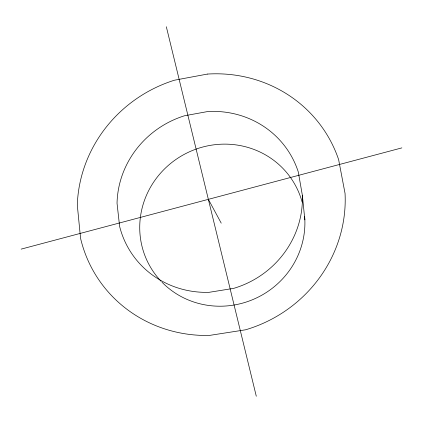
<?xml version="1.0" encoding="UTF-8"?>
<svg xmlns="http://www.w3.org/2000/svg" width="423" height="423" viewBox="0 0 423 423"><rect width="100%" height="100%" fill="white"/><g stroke="black" fill="none" stroke-linecap="round" stroke-linejoin="round"><path stroke-width="0.63" d="M21.15 249.126L401.85 147.886M208.354 199.344L221.229 223.148M166.334 26.755L256.296 396.245M302.366 195.289L298.273 171.923A93.605 89.56 -28.4 0 0 207.735 111.54L184.513 115.765A93.605 89.56 -28.4 0 0 117.039 203.278L119.619 226.4A93.605 89.56 -28.4 0 0 209.004 292.33L233.745 288.354A93.605 89.56 -28.4 0 0 302.366 195.289L304.856 219.865M161.121 281.311A83.225 80.396 -28.4 0 1 182.815 155.151A83.225 80.396 -28.4 0 1 302.112 201.988M304.671 216.645A83.225 80.396 -28.4 0 1 255.592 298.374A83.225 80.396 -28.4 0 1 162.041 282.263M207.476 74.067L174.376 80.227A135.281 129.512 -28.4 0 0 77.293 204.991L80.56 238.308A135.281 129.512 -28.4 0 0 209.311 335.439L245.562 329.797A135.281 129.512 -28.4 0 0 345.052 193.448L338.627 159.619A135.281 129.512 -28.4 0 0 207.476 74.067"/></g></svg>
